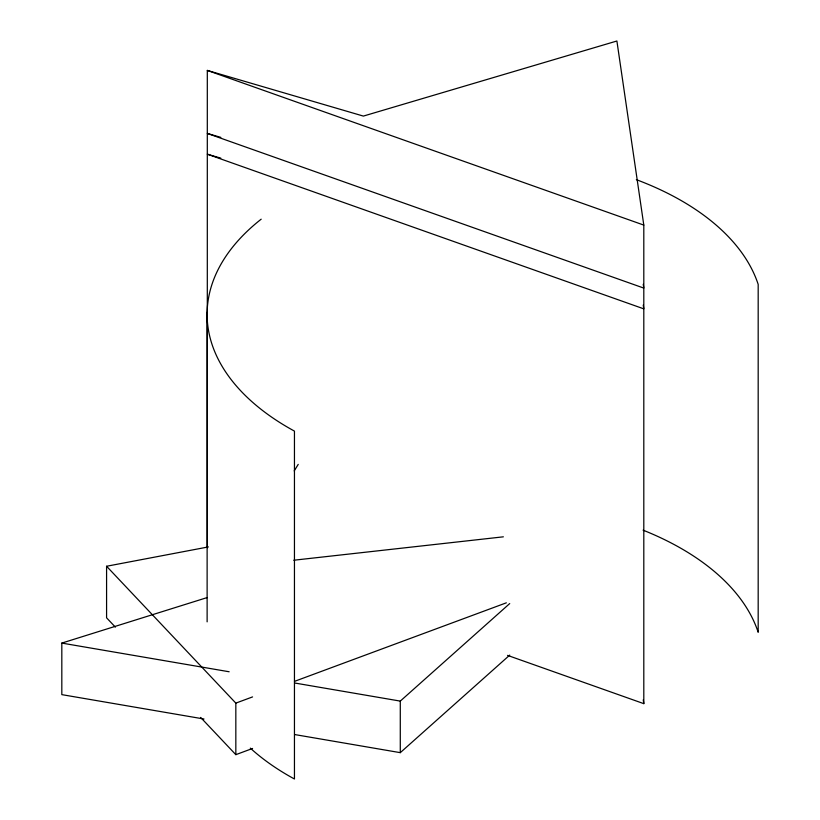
<?xml version="1.0" encoding="UTF-8"?>
<svg xmlns="http://www.w3.org/2000/svg" width="820" height="820" viewBox="0 0 820 820"><rect width="100%" height="100%" fill="white"/><g stroke="black" fill="none" stroke-linecap="round" stroke-linejoin="round"><path stroke-width="1.23" d="M294.206 470.916L298.224 464.386M294.585 734.535L400.283 752.657L400.283 701.1L509.722 603.561M400.283 752.657L509.722 655.108M208.382 546.919L106.579 566.261L235.832 703.119L252.58 696.908M294.482 681.369L506.35 602.823M200.654 717.428L235.832 754.666L252.58 748.455M203.995 719.007L61.818 694.632L61.818 643.085L207.296 597.534M293.765 560.224L503.367 536.823M61.818 643.085L229.159 671.764M294.585 682.988L400.283 701.1M207.306 547.709L207.306 70.417L363.373 116.091L616.896 41L643.803 225.09L643.803 703.652L507.549 655.375M220.816 137.381L207.306 133.424L643.803 288.087L643.249 284.304M220.816 158.137L207.306 154.18L643.803 308.853L643.249 305.071M207.306 70.417L643.803 225.09M115.374 627.126L106.579 617.819L106.579 566.261M643.249 699.87L643.803 703.652M235.832 703.119L235.832 754.666M207.122 312.328L207.122 621.857M250.315 748.127A277.97 160.484 0 0 0 294.452 779L294.452 431.105A277.97 160.484 0 0 1 261.18 219.186M643.085 530.161A277.97 160.484 0 0 1 758.182 632.281L758.182 284.386A277.97 160.484 0 0 0 636.341 179.652"/></g></svg>
